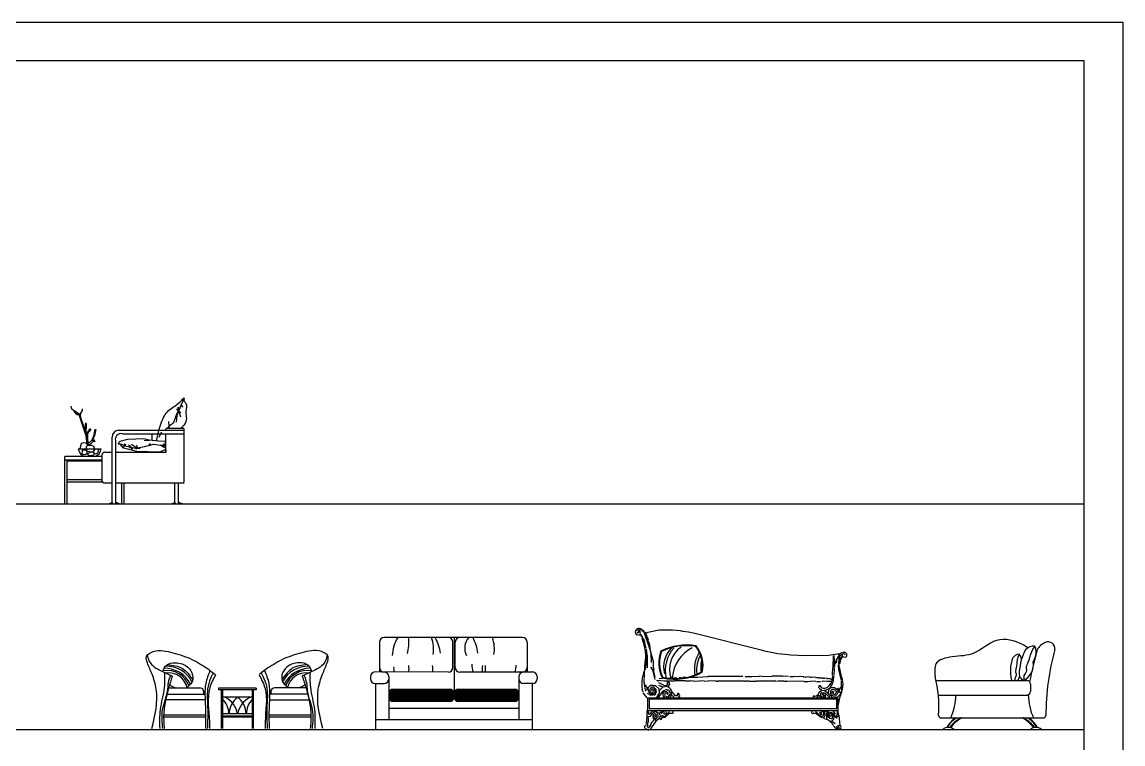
# Model space of a CAD drawing. Header units: inches. Extents: x 6 to 48.5, y 12.5 to 37.3.
# Drawn here: x 17.38 to 26.97, y 31.02 to 37.31 of the extents above; entities that cross this region are included whole.
import ezdxf

# ---------------------------------------------------------------- set-up
doc = ezdxf.new("R2010")
doc.units = ezdxf.units.IN
doc.header["$MEASUREMENT"] = 0
for name, color, linetype in [('02', 2, 'Continuous'), ('1', 1, 'Continuous'), ('4', 4, 'Continuous'), ('8', 8, 'Continuous'), ('kadrbm', 4, 'Continuous')]:
    doc.layers.add(name, color=color, linetype=linetype)

# ---------------------------------------------------------------- blocks, each defined once
blk = doc.blocks.new('kadrbm')
at = {"layer": 'kadrbm', "color": 4}
blk.add_lwpolyline([(0, 0), (0, 24.7972), (21, 24.7972), (21, 0), (0, 0)], close=True, dxfattribs=at)
blk.add_lwpolyline([(20.6631, 0.3257), (20.6631, 24.4603), (0.3369, 24.4603), (0.3369, 0.3257), (20.6631, 0.3257)], dxfattribs=at)

msp = doc.modelspace()

# ---------------------------------------------------------------- hatches: boundary and pattern name
at = {"layer": '8'}
h = msp.add_hatch(dxfattribs=at)
h.set_pattern_fill('EARTH', color=256, scale=0.1, style=0)
h.set_pattern_definition([(0, (-37.344912, 1.53802), (0.025, 0.025), [0.025, -0.025]), (0, (-37.344912, 1.547394), (0.025, 0.025), [0.025, -0.025]), (0, (-37.344912, 1.55677), (0.025, 0.025), [0.025, -0.025]), (90, (-37.341787, 1.559894), (-0.025, 0.025), [0.025, -0.025]), (90, (-37.332412, 1.559894), (-0.025, 0.025), [0.025, -0.025]), (90, (-37.323037, 1.559894), (-0.025, 0.025), [0.025, -0.025])])
h.paths.add_polyline_path([(21.1815, 31.4984, 0.414214), (21.1415, 31.4584), (21.1415, 31.4327, 0.414214), (21.1815, 31.3927), (21.6664, 31.3927, 0.414214), (21.7064, 31.4327), (21.7064, 31.4584, 0.414214), (21.6664, 31.4984)])
h.paths.add_polyline_path([(21.1015, 31.3927, 0.414214), (21.1415, 31.4327), (21.1415, 31.4584, 0.414214), (21.1015, 31.4984), (20.6118, 31.4984, 0.414214), (20.5718, 31.4584), (20.5718, 31.4327, 0.414214), (20.6118, 31.3927)])

# ---------------------------------------------------------------- linework, layer by layer
at = {"layer": '02'}
for p, q in [((17.9261, 33.7773), (17.9233, 33.7601)), ((17.9335, 33.8204), (17.9261, 33.8029)), ((17.9261, 33.8029), (17.927, 33.7919)), ((17.927, 33.7919), (17.9261, 33.7773)), ((17.9353, 33.7736), (17.9326, 33.7553)), ((17.939, 33.8121), (17.9353, 33.8048)), ((17.9353, 33.8048), (17.9353, 33.7736)), ((18.6405, 33.7744), (18.7791, 33.7744)), ((17.9326, 33.7553), (17.933, 33.7325)), ((17.9454, 33.737), (17.9384, 33.7173)), ((17.9711, 33.7709), (17.9454, 33.737)), ((17.9527, 33.7342), (17.9481, 33.7195)), ((17.9481, 33.7195), (17.9481, 33.6755)), ((17.9674, 33.747), (17.9527, 33.7342)), ((17.9757, 33.7635), (17.9674, 33.747)), ((18.1607, 33.125), (18.1607, 33.6944)), ((18.2207, 33.7544), (18.7891, 33.7544)), ((18.2507, 33.7244), (18.7891, 33.7244)), ((18.5082, 33.7244), (18.5082, 33.6696)), ((18.6305, 33.7544), (18.6305, 33.7644)), ((18.6305, 33.5641), (18.6305, 33.7244)), ((18.7891, 33.3081), (18.7891, 33.7644)), ((17.8667, 33.5923), (18.0659, 33.5923)), ((17.9481, 33.6755), (17.95, 33.6554)), ((17.9497, 33.6582), (17.9545, 33.6408)), ((18.1907, 33.6644), (18.1907, 33.1153)), ((18.2214, 33.6337), (18.2178, 33.6421)), ((18.2311, 33.6349), (18.2214, 33.6337)), ((18.2601, 33.5987), (18.2311, 33.6349)), ((18.3759, 33.5698), (18.2601, 33.5987)), ((18.4842, 33.6725), (18.5666, 33.6626)), ((18.5666, 33.6626), (18.6229, 33.6584)), ((18.6274, 33.5881), (18.5771, 33.5641)), ((18.6229, 33.6584), (18.6218, 33.6227)), ((18.6218, 33.6227), (18.6274, 33.5881)), ((18.6308, 33.5641), (18.6314, 33.5844)), ((18.0759, 33.5253), (17.7493, 33.5253)), ((17.7493, 33.1153), (17.7493, 33.5253)), ((18.0759, 33.4953), (17.7493, 33.4953)), ((17.7693, 33.1153), (17.7693, 33.4953)), ((18.0759, 33.4853), (17.7693, 33.4853)), ((18.0759, 33.3081), (18.0759, 33.5441)), ((18.0959, 33.5641), (18.1607, 33.5641)), ((18.1907, 33.5641), (18.6308, 33.5641)), ((18.5771, 33.5641), (18.3759, 33.5698)), ((17.7693, 33.3253), (18.0759, 33.3253)), ((17.7693, 33.3053), (18.0763, 33.3053)), ((18.0859, 33.2981), (18.1607, 33.2981)), ((18.1907, 33.2981), (18.7891, 33.2981)), ((18.2425, 33.2981), (18.2425, 33.1153)), ((18.2625, 33.2981), (18.2625, 33.1153)), ((18.7073, 33.125), (18.7073, 33.2981)), ((18.7373, 33.2981), (18.7373, 33.1153)), ((18.1307, 33.1153), (18.1607, 33.1263)), ((18.1607, 33.1263), (18.1678, 33.1153)), ((18.1967, 33.1263), (18.1896, 33.1153)), ((18.2267, 33.1153), (18.1967, 33.1263)), ((18.6773, 33.1153), (18.7073, 33.1263)), ((18.7073, 33.1263), (18.7143, 33.1153)), ((18.7433, 33.1263), (18.7362, 33.1153)), ((18.7733, 33.1153), (18.7433, 33.1263)), ((26.2083, 31.7876), (26.1885, 31.7376)), ((18.6552, 31.5108), (18.9266, 31.5108)), ((19.8488, 31.5108), (19.5774, 31.5108)), ((20.6118, 31.4984), (21.1015, 31.4984)), ((21.1815, 31.4984), (21.6664, 31.4984)), ((21.1015, 31.3927), (20.6118, 31.3927)), ((21.1415, 31.4584), (21.1415, 31.4327)), ((21.6664, 31.3927), (21.1815, 31.3927))]:
    msp.add_line(p, q, dxfattribs=at)
for points in [[(17.8454, 33.9192), (17.8236, 33.9264), (17.8114, 33.9398), (17.8054, 33.9653)], [(18.7618, 33.9767), (18.725, 33.8821), (18.7192, 33.8241)], [(18.7598, 33.9882), (18.7734, 33.9553)], [(17.8284, 33.9192), (17.8418, 33.9046), (17.8564, 33.8925), (17.8746, 33.8925)], [(17.8307, 33.9167), (17.8527, 33.9046), (17.8612, 33.8925), (17.8734, 33.8973)], [(17.8454, 33.9192), (17.8588, 33.907), (17.8734, 33.8973), (17.8855, 33.8985)], [(17.9423, 33.6332), (17.9347, 33.7063), (17.8794, 33.8706), (17.8746, 33.8925)], [(17.9013, 33.941), (17.8964, 33.9204), (17.8867, 33.9046), (17.8794, 33.8979)], [(17.8806, 33.8925), (17.8867, 33.8718), (17.8916, 33.85), (17.9384, 33.7173), (17.9432, 33.6918), (17.9469, 33.6481), (17.9505, 33.6263)], [(17.8989, 33.9307), (17.8932, 33.9151), (17.8855, 33.8985), (17.8837, 33.8821)], [(18.7212, 33.9381), (18.7425, 33.9188), (18.756, 33.8724)], [(18.7598, 33.907), (18.7347, 33.9321), (18.7366, 33.9553), (18.7463, 33.9341)], [(18.6534, 33.8316), (18.6554, 33.791), (18.6593, 33.7775)], [(18.01, 33.7658), (18.0051, 33.7318), (18.0015, 33.7112), (17.9954, 33.6978), (17.9918, 33.6881), (17.9869, 33.6736), (17.9772, 33.6614), (17.9675, 33.6517), (17.9602, 33.6445), (17.9487, 33.6372)], [(18.0185, 33.7609), (18.0088, 33.71), (17.9942, 33.6736), (17.9918, 33.6529), (17.9748, 33.6372), (17.9554, 33.6263)], [(18.2178, 33.6421), (18.219, 33.6494), (18.2311, 33.659), (18.2987, 33.6771), (18.4387, 33.6831), (18.4842, 33.6725)], [(18.5704, 33.6946), (18.5741, 33.7042), (18.5935, 33.7409)], [(17.8837, 33.5923), (17.8947, 33.6432), (17.9141, 33.6493), (17.9372, 33.6432), (17.9475, 33.6232), (17.9384, 33.6141)], [(17.9044, 33.5801), (17.9177, 33.585), (17.9384, 33.5789), (17.942, 33.5644), (17.9396, 33.5498), (17.9238, 33.5401), (17.8995, 33.5462), (17.9044, 33.5801)], [(17.9402, 33.5717), (17.9384, 33.6141), (17.9505, 33.6263), (17.9784, 33.6263), (18.0003, 33.6153), (18.0051, 33.5996), (18.0051, 33.5923), (17.996, 33.5629), (17.9627, 33.5656), (17.9402, 33.5717)], [(18.0112, 33.6675), (18.0064, 33.6675), (17.9931, 33.6643), (17.9918, 33.6529)], [(18.0088, 33.6566), (17.9979, 33.6578), (17.9918, 33.6529)], [(18.0185, 33.5923), (17.9991, 33.5717), (18.0009, 33.5559), (18.0185, 33.5498), (18.0355, 33.5583), (18.044, 33.5777), (18.0343, 33.5923)], [(18.0064, 33.6675), (18.0051, 33.6614), (18.0149, 33.6566)], [(18.2196, 33.6379), (18.2432, 33.6351), (18.2747, 33.6186), (18.3644, 33.5978), (18.4432, 33.612), (18.5224, 33.6348), (18.6003, 33.6227), (18.6305, 33.6215)], [(18.2776, 33.6329), (18.2726, 33.6186), (18.2618, 33.6078)], [(18.2668, 33.6394), (18.2719, 33.62), (18.2683, 33.6129)], [(18.3027, 33.6308), (18.3149, 33.6078), (18.3171, 33.5992)], [(18.3113, 33.6215), (18.3307, 33.5992), (18.3407, 33.5906)], [(18.3303, 33.6348), (18.3787, 33.5986), (18.4042, 33.5946)], [(18.3637, 33.6028), (18.3737, 33.5914)], [(18.3706, 33.6281), (18.384, 33.5999)], [(18.4418, 33.6684), (18.4834, 33.667)], [(18.4905, 33.6217), (18.4819, 33.6303)], [(18.4927, 33.6181), (18.4905, 33.6296), (18.4963, 33.6382)], [(18.5839, 33.6286), (18.6161, 33.6078), (18.6226, 33.6107)], [(18.603, 33.6375), (18.6218, 33.6227), (18.6305, 33.6201)], [(18.6169, 33.6193), (18.6283, 33.6129)], [(17.9444, 33.5498), (17.9796, 33.568), (17.9991, 33.5619), (18.0027, 33.5498), (17.9979, 33.5389), (17.9602, 33.5328), (17.9517, 33.5413), (17.9444, 33.5498)], [(24.4771, 31.3307), (24.4771, 31.4125), (22.842, 31.4125), (22.842, 31.3307), (24.4771, 31.3307)]]:
    msp.add_lwpolyline(points, dxfattribs=at)
for centre, radius, start, end in [((18.6405, 33.7644), 0.01, 90, 180), ((18.7791, 33.7644), 0.01, 0, 90), ((18.2207, 33.6944), 0.06, 90, 180), ((18.2385, 33.6766), 0.0493, 75.60122, 194.39878), ((17.9462, 33.6026), 0.0802, 187.40888, 254.65946), ((17.9864, 33.6026), 0.0802, 285.34054, 352.59112), ((18.0959, 33.5441), 0.02, 90, 180), ((18.0859, 33.3081), 0.01, 180, 270), ((18.7791, 33.3081), 0.01, 270, 0), ((20.9198, 31.7811), 0.317, 148.14207, 177.9136), ((20.3937, 31.9038), 0.3541, 344.40682, 7.23601), ((20.6776, 31.8488), 0.2848, 350.25515, 20.45833), ((20.6727, 31.7703), 0.352, 6.89016, 30.38576), ((21.3729, 31.8562), 0.1387, 138.36907, 207.28772), ((21, 31.7703), 0.352, 6.89016, 30.38576), ((21.2084, 31.8488), 0.2848, 350.25515, 20.45833), ((23.1679, 31.3816), 0.5021, 80.60682, 116.47903), ((23.1679, 31.3816), 0.4966, 80.78379, 116.29431), ((23.2038, 31.6921), 0.2368, 134.88474, 194.15741), ((23.284, 31.6592), 0.302, 139.24515, 191.19558), ((23.2507, 31.6717), 0.2334, 124.03014, 199.37572), ((23.363, 31.5724), 0.3219, 117.03437, 174.37448), ((23.0316, 31.7038), 0.2735, 348.95693, 37.88243), ((23.0353, 31.7045), 0.2753, 348.07204, 38.78611), ((26.1897, 31.7828), 0.0907, 82.47389, 138.71508), ((26.1234, 31.8236), 0.0922, 336.97691, 32.1169), ((23.2022, 31.7282), 0.2779, 158.28878, 208.24907), ((23.2061, 31.7285), 0.2762, 159.15652, 207.32684), ((23.5086, 31.674), 0.2733, 148.0264, 191.16112), ((23.4901, 31.6731), 0.2361, 147.28038, 189.49415), ((23.6665, 31.6884), 0.3759, 167.67216, 187.00727), ((26.07, 31.731), 0.0725, 93.13483, 149.37602), ((26.0119, 31.7533), 0.0738, 4.34422, 42.77784), ((18.6404, 31.4609), 0.2015, 19.28213, 99.4438), ((18.6191, 31.4286), 0.2523, 26.81433, 90.25457), ((18.6355, 31.4503), 0.2493, 27.17437, 91.58804), ((19.8685, 31.4503), 0.2493, 88.41196, 152.82563), ((19.8849, 31.4286), 0.2523, 89.74543, 153.18567), ((19.8636, 31.4609), 0.2015, 80.5562, 160.71787), ((20.7837, 31.6807), 0.1691, 175.86313, 191.02908), ((20.5688, 31.677), 0.1801, 350.87, 8.91636), ((20.7763, 31.677), 0.1801, 350.87, 8.91636), ((21.4425, 31.7058), 0.1456, 175.64101, 203.2093), ((21.567, 31.677), 0.1801, 171.08364, 189.13), ((21.591, 31.677), 0.1801, 171.08364, 189.13), ((21.5361, 31.6978), 0.1456, 340.16446, 4.35899), ((26.039, 31.7124), 0.1516, 293.80353, 9.56088), ((18.6545, 31.4771), 0.1638, 11.85398, 98.88111), ((19.8494, 31.4771), 0.1638, 81.11889, 168.14602), ((23.0627, 32.0879), 0.5024, 257.90116, 298.78304), ((23.0627, 32.0879), 0.4968, 258.14992, 298.52792), ((26.0458, 31.6065), 0.0528, 176.46488, 218.37121), ((25.9951, 31.618), 0.0738, 323.0654, 356.57354), ((26.1311, 31.6355), 0.066, 165.80394, 249.31701), ((18.9211, 31.4714), 0.0397, 335.40457, 82.05803), ((19.5829, 31.4714), 0.0397, 97.94197, 204.59543), ((20.6118, 31.4584), 0.04, 90, 180), ((21.1015, 31.4584), 0.04, 0, 90), ((21.1815, 31.4584), 0.04, 90, 180), ((21.6664, 31.4584), 0.04, 0, 90), ((18.9845, 31.2775), 0.1955, 1.56145, 44.7858), ((19.0565, 31.2497), 0.2007, 10.03495, 62.43977), ((19.3757, 31.2732), 0.1961, 127.7001, 176.63205), ((19.1342, 31.2732), 0.1961, 3.36795, 52.2999), ((19.4533, 31.2497), 0.2007, 117.56023, 169.96505), ((19.5253, 31.2775), 0.1955, 137.73231, 178.43855), ((20.6118, 31.4327), 0.04, 180, 270), ((21.1015, 31.4327), 0.04, 270, 0), ((21.1815, 31.4327), 0.04, 180, 270), ((21.6664, 31.4327), 0.04, 270, 0), ((25.6522, 31.0414), 0.249, 124.37278, 150.15041), ((25.6468, 31.0397), 0.2442, 122.22297, 148.78378), ((25.6747, 31.003), 0.2699, 118.42, 142.11016), ((25.6972, 30.9921), 0.2902, 117.9833, 143.52792), ((25.9631, 30.9921), 0.2902, 36.47208, 62.0167), ((25.9857, 31.003), 0.2699, 37.88984, 61.58), ((26.0135, 31.0397), 0.2442, 31.21622, 57.77703), ((26.0081, 31.0414), 0.249, 29.84959, 55.62722)]:
    msp.add_arc(centre, radius, start, end, dxfattribs=at)
for points, knots in [([(18.5497, 33.6647), (18.5632, 33.7375), (18.5848, 33.8195), (18.6414, 33.9334), (18.7292, 33.9729), (18.7672, 34.0174), (18.7823, 34.0316), (18.7915, 34.0426), (18.7813, 34.006), (18.8238, 33.986), (18.7854, 33.8922), (18.8326, 33.8356), (18.7506, 33.7665), (18.7655, 33.7751), (18.7683, 33.7767)], [51.736123, 51.736123, 51.736123, 51.736123, 187.962509, 306.369801, 414.33234, 467.661999, 474.326626, 480.993419, 499.840527, 532.288857, 608.412159, 725.382967, 760.417902, 768.482217, 768.482217, 768.482217, 768.482217]), ([(18.785, 34.0347), (18.7737, 33.9881), (18.7391, 33.9362), (18.7106, 33.8633), (18.6941, 33.8106), (18.6482, 33.7849), (18.6455, 33.7744)], [0, 0, 0, 0, 99.816432, 186.452024, 233.395491, 265.913488, 265.913488, 265.913488, 265.913488])]:
    msp.add_open_spline(points, degree=3, knots=knots, dxfattribs=at)
for points in [[(26.0076, 31.7679), (25.9912, 31.6924), (25.9931, 31.6097)], [(26.1215, 31.8426), (26.0839, 31.7536), (26.0671, 31.6517)], [(18.602, 31.6517), (18.6339, 31.7075), (18.7137, 31.7288), (18.8201, 31.6915), (18.8627, 31.6198), (18.8547, 31.5586), (18.8122, 31.5108)], [(18.6445, 31.7128), (18.7723, 31.6809), (18.8627, 31.5825)], [(19.902, 31.6517), (19.8701, 31.7075), (19.7902, 31.7288), (19.6838, 31.6915), (19.6412, 31.6198), (19.6492, 31.5586), (19.6918, 31.5108)], [(19.8594, 31.7128), (19.7317, 31.6809), (19.6412, 31.5825)], [(18.6605, 31.5427), (18.6818, 31.524), (18.735, 31.5108)], [(19.8434, 31.5427), (19.8222, 31.524), (19.7689, 31.5108)]]:
    msp.add_spline(points, degree=3, dxfattribs=at)
at = {"layer": '1'}
for p, q in [((6.3075, 33.1153), (26.6337, 33.1153)), ((6.3075, 31.1484), (26.6337, 31.1484))]:
    msp.add_line(p, q, dxfattribs=at)
at = {"layer": '4'}
for p, q in [((22.7325, 32.0106), (22.7404, 32.0187)), ((22.7469, 31.9889), (22.7349, 31.9906)), ((22.7552, 31.971), (22.7352, 31.9727)), ((22.7404, 32.0187), (22.7704, 32.0172)), ((22.7485, 32.0089), (22.7446, 32.0028)), ((22.7446, 32.0028), (22.7507, 31.9969)), ((22.7507, 31.9969), (22.7469, 31.9889)), ((22.7565, 32.009), (22.7485, 32.0089)), ((22.7651, 31.9752), (22.7552, 31.971)), ((22.7627, 32.0011), (22.7565, 32.009)), ((22.7764, 32.0153), (22.7603, 32.0211)), ((22.7672, 31.9672), (22.7627, 32.0011)), ((22.7711, 31.9733), (22.7651, 31.9752)), ((22.7835, 31.9515), (22.7693, 31.9633)), ((22.7704, 32.0172), (22.7844, 32.0135)), ((22.7875, 31.9496), (22.7711, 31.9733)), ((22.7805, 32.0114), (22.7926, 32.0016)), ((22.7946, 32.0037), (22.7844, 32.0135)), ((22.7926, 32.0016), (22.7946, 32.0037)), ((22.7927, 31.9976), (22.8027, 31.9958)), ((22.8514, 31.8408), (22.7946, 32.0037)), ((22.7987, 31.9977), (22.7968, 31.9937)), ((22.7968, 31.9937), (22.8027, 31.9958)), ((22.8027, 31.9958), (22.815, 31.9781)), ((22.8287, 31.9943), (22.8149, 31.986)), ((22.8233, 31.9602), (22.815, 31.9781)), ((22.8532, 31.8508), (22.8191, 31.9701)), ((22.8359, 31.9265), (22.8274, 31.9523)), ((22.9283, 32.014), (22.8287, 31.9943)), ((23.0462, 32.0141), (22.9283, 32.014)), ((23.1142, 32.0073), (23.0462, 32.0141)), ((23.1343, 32.0016), (23.1142, 32.0073)), ((23.1843, 31.9965), (23.1343, 32.0016)), ((23.2405, 31.9855), (23.1843, 31.9965)), ((23.8163, 31.8395), (23.2405, 31.9855)), ((20.4906, 31.9084), (20.4906, 31.6489)), ((21.7389, 31.9484), (20.5306, 31.9484)), ((21.1318, 31.6884), (21.1318, 31.9084)), ((21.1419, 31.9484), (21.1419, 31.4659)), ((21.1518, 31.6884), (21.1518, 31.9084)), ((21.7789, 31.9084), (21.7789, 31.6489)), ((22.7816, 31.9435), (22.7875, 31.9496)), ((22.7938, 31.9317), (22.7876, 31.9436)), ((22.8064, 31.898), (22.7938, 31.9357)), ((22.8108, 31.8741), (22.7959, 31.9258)), ((22.8129, 31.8681), (22.8108, 31.8741)), ((22.8151, 31.8562), (22.8129, 31.8681)), ((22.8301, 31.9144), (22.8176, 31.9441)), ((22.8508, 31.8728), (22.8382, 31.9105)), ((22.8093, 31.7568), (22.8131, 31.7728)), ((22.8094, 31.7508), (22.8112, 31.7628)), ((22.8131, 31.7728), (22.8148, 31.7888)), ((22.8147, 31.7908), (22.8241, 31.6845)), ((22.8242, 31.7964), (22.8173, 31.8482)), ((22.8263, 31.7864), (22.8242, 31.7964)), ((22.8268, 31.7605), (22.8263, 31.7864)), ((22.8269, 31.7545), (22.8268, 31.7605)), ((22.8754, 31.7499), (22.8513, 31.8448)), ((22.8598, 31.813), (22.8535, 31.8309)), ((22.8603, 31.789), (22.8542, 31.7949)), ((22.8632, 31.7351), (22.8598, 31.813)), ((24.0769, 31.7941), (24.0528, 31.7997)), ((24.2048, 31.7904), (24.0769, 31.7941)), ((24.4085, 31.7939), (24.2048, 31.7904)), ((24.4962, 31.8074), (24.4085, 31.7939)), ((24.4474, 31.7692), (24.4492, 31.7772)), ((24.4478, 31.7433), (24.4474, 31.7692)), ((24.4491, 31.7852), (24.451, 31.7913)), ((24.4492, 31.7772), (24.4491, 31.7852)), ((24.451, 31.7913), (24.4562, 31.6968)), ((24.4563, 31.7174), (24.4868, 31.7753)), ((24.4828, 31.7752), (24.4618, 31.7189)), ((24.4712, 31.751), (24.477, 31.7631)), ((24.4868, 31.7753), (24.4828, 31.7752)), ((24.4888, 31.7773), (24.5022, 31.8055)), ((24.4893, 31.7739), (24.4952, 31.78)), ((24.4908, 31.798), (24.4967, 31.8041)), ((24.4952, 31.78), (24.4911, 31.786)), ((24.4967, 31.808), (24.4921, 31.7015)), ((24.4946, 31.7874), (24.5006, 31.7855)), ((24.5003, 31.8055), (24.4962, 31.8074)), ((24.4967, 31.8041), (24.4974, 31.7395)), ((24.5006, 31.7855), (24.5203, 31.8039)), ((24.505, 31.7616), (24.5148, 31.7738)), ((24.5112, 31.7517), (24.505, 31.7616)), ((24.5111, 31.7557), (24.5189, 31.7659)), ((24.5148, 31.7738), (24.5228, 31.7739)), ((24.5186, 31.7818), (24.5245, 31.7879)), ((24.5189, 31.7659), (24.5186, 31.7818)), ((24.5203, 31.8039), (24.5381, 31.8102)), ((24.5228, 31.7739), (24.5306, 31.7841)), ((24.5265, 31.788), (24.5243, 31.7999)), ((24.5306, 31.7841), (24.5265, 31.788)), ((24.5467, 31.7763), (24.5326, 31.7821)), ((24.5381, 31.8102), (24.5483, 31.8023)), ((24.5547, 31.7785), (24.5467, 31.7763)), ((22.8011, 31.6587), (22.8029, 31.6668)), ((22.8026, 31.6867), (22.8044, 31.6947)), ((22.8029, 31.6668), (22.8026, 31.6867)), ((22.8042, 31.7067), (22.8059, 31.7227)), ((22.8044, 31.6947), (22.8042, 31.7067)), ((22.8058, 31.7307), (22.8094, 31.7508)), ((22.8059, 31.7227), (22.8058, 31.7307)), ((22.8081, 31.6862), (22.815, 31.7503)), ((22.824, 31.6925), (22.8259, 31.6985)), ((22.8241, 31.6845), (22.824, 31.6925)), ((22.8256, 31.7125), (22.8275, 31.7225)), ((22.8259, 31.6985), (22.8256, 31.7125)), ((22.8275, 31.7225), (22.8269, 31.7545)), ((22.8581, 31.6851), (22.8619, 31.6931)), ((22.8708, 31.6719), (22.8581, 31.6851)), ((22.8593, 31.7311), (22.8632, 31.7351)), ((22.8729, 31.666), (22.8708, 31.6719)), ((22.8764, 31.692), (22.8725, 31.6879)), ((22.8725, 31.6879), (22.8786, 31.6821)), ((22.8923, 31.5824), (22.8729, 31.666)), ((22.8754, 31.7499), (22.8756, 31.738)), ((22.8756, 31.738), (22.8764, 31.692)), ((22.8786, 31.6821), (22.8808, 31.6681)), ((22.883, 31.6562), (22.8807, 31.6741)), ((24.4398, 31.6292), (24.4429, 31.6812)), ((24.4429, 31.6812), (24.4447, 31.6952)), ((24.4444, 31.7112), (24.4463, 31.7193)), ((24.4447, 31.6952), (24.4444, 31.7112)), ((24.446, 31.7352), (24.4478, 31.7433)), ((24.4463, 31.7193), (24.446, 31.7352)), ((24.4539, 31.6275), (24.4552, 31.6655)), ((24.4544, 31.7114), (24.4563, 31.7174)), ((24.4545, 31.7054), (24.4544, 31.7114)), ((24.4552, 31.6655), (24.4545, 31.7054)), ((24.4562, 31.6968), (24.4694, 31.743)), ((24.4581, 31.7029), (24.4599, 31.7129)), ((24.4736, 31.7291), (24.4774, 31.7432)), ((24.4884, 31.708), (24.4906, 31.6715)), ((24.4925, 31.7041), (24.4884, 31.708)), ((24.494, 31.7321), (24.4899, 31.738)), ((24.4921, 31.7015), (24.494, 31.7055)), ((24.493, 31.6741), (24.494, 31.7321)), ((24.5037, 31.7216), (24.4939, 31.7135)), ((24.494, 31.7055), (24.496, 31.7035)), ((24.5167, 31.5746), (24.4951, 31.6702)), ((24.5029, 31.6783), (24.4966, 31.6982)), ((24.4974, 31.7395), (24.5032, 31.7516)), ((24.5181, 31.6086), (24.5029, 31.6783)), ((24.5053, 31.7476), (24.5037, 31.7216)), ((20.4118, 31.6089), (20.4118, 31.5889)), ((21.0918, 31.6484), (20.4518, 31.6489)), ((20.5718, 31.6089), (20.5718, 31.2345)), ((21.7389, 31.6484), (21.1918, 31.6484)), ((21.7064, 31.6089), (21.7064, 31.2345)), ((21.7464, 31.6489), (21.8264, 31.6489)), ((21.8664, 31.6089), (21.8664, 31.5889)), ((22.7984, 31.5828), (22.7983, 31.5887)), ((22.7985, 31.5768), (22.7984, 31.5828)), ((22.7988, 31.5608), (22.7985, 31.5768)), ((22.7996, 31.6287), (22.8013, 31.6467)), ((22.7998, 31.6167), (22.7996, 31.6287)), ((22.8002, 31.5948), (22.7998, 31.6167)), ((22.8013, 31.6467), (22.8011, 31.6587)), ((22.8854, 31.6362), (22.883, 31.6562)), ((22.8875, 31.6303), (22.8854, 31.6362)), ((22.894, 31.6024), (22.8875, 31.6303)), ((22.9064, 31.5786), (22.9744, 31.5718)), ((22.9166, 31.5648), (22.9185, 31.5709)), ((22.9281, 31.593), (22.96, 31.5956)), ((22.96, 31.5956), (23.0818, 31.5997)), ((22.9744, 31.5718), (23.0004, 31.5723)), ((23.0084, 31.5704), (23.0004, 31.5723)), ((23.0084, 31.5704), (23.0164, 31.5706)), ((23.0164, 31.5706), (23.0304, 31.5708)), ((23.0304, 31.5708), (23.0663, 31.5714)), ((23.1543, 31.571), (23.0663, 31.5714)), ((23.1038, 31.6001), (23.1238, 31.6004)), ((23.1317, 31.6026), (23.1597, 31.603)), ((23.1543, 31.571), (23.1662, 31.5712)), ((23.1662, 31.5712), (23.1722, 31.5713)), ((23.1697, 31.6012), (23.1757, 31.6013)), ((23.1722, 31.5713), (23.1982, 31.5717)), ((23.1916, 31.6036), (23.2656, 31.6049)), ((23.2242, 31.5702), (23.1982, 31.5717)), ((23.2242, 31.5702), (23.2801, 31.5712)), ((23.2715, 31.605), (23.3474, 31.6083)), ((23.3201, 31.5699), (23.2801, 31.5712)), ((23.3201, 31.5699), (23.3561, 31.5705)), ((23.3474, 31.6083), (23.3554, 31.6085)), ((23.6569, 31.6096), (23.3554, 31.6085)), ((23.422, 31.5697), (23.3561, 31.5705)), ((23.422, 31.5697), (23.44, 31.57)), ((23.6736, 31.5699), (23.434, 31.5699)), ((23.6736, 31.5699), (23.6816, 31.57)), ((23.6769, 31.6099), (23.7069, 31.6104)), ((23.7096, 31.5685), (23.6816, 31.57)), ((23.7069, 31.6104), (23.7209, 31.6107)), ((23.7096, 31.5685), (23.7775, 31.5697)), ((23.7209, 31.6107), (23.7368, 31.611)), ((23.7368, 31.611), (23.8028, 31.6121)), ((23.9454, 31.5686), (23.7775, 31.5697)), ((23.8248, 31.6105), (23.8028, 31.6121)), ((23.8248, 31.6105), (23.9067, 31.6119)), ((23.9067, 31.6119), (23.9146, 31.6121)), ((23.9966, 31.6115), (23.9146, 31.6121)), ((23.9454, 31.5686), (23.9514, 31.5687)), ((24.0153, 31.5679), (23.9594, 31.5689)), ((23.9966, 31.6115), (24.0026, 31.6116)), ((24.0565, 31.6105), (24.0026, 31.6116)), ((24.0153, 31.5679), (24.0413, 31.5683)), ((24.1932, 31.567), (24.0413, 31.5683)), ((24.0666, 31.6087), (24.0865, 31.6091)), ((24.0865, 31.6091), (24.1005, 31.6093)), ((24.1825, 31.6067), (24.1005, 31.6093)), ((24.1825, 31.6067), (24.1905, 31.6069)), ((24.2005, 31.6051), (24.1905, 31.6069)), ((24.1932, 31.567), (24.2032, 31.5671)), ((24.2005, 31.6051), (24.2145, 31.6053)), ((24.2032, 31.5671), (24.2091, 31.5673)), ((24.2091, 31.5673), (24.2191, 31.5674)), ((24.2385, 31.6037), (24.2145, 31.6053)), ((24.2191, 31.5674), (24.2251, 31.5675)), ((24.2251, 31.5675), (24.2471, 31.5679)), ((24.2385, 31.6037), (24.2545, 31.604)), ((24.2931, 31.5667), (24.2471, 31.5679)), ((24.2945, 31.6007), (24.2545, 31.604)), ((24.2945, 31.6007), (24.3005, 31.6008)), ((24.2991, 31.5668), (24.335, 31.5675)), ((24.3125, 31.599), (24.3005, 31.6008)), ((24.3125, 31.599), (24.3205, 31.5992)), ((24.3285, 31.5973), (24.3205, 31.5992)), ((24.3285, 31.5973), (24.3525, 31.5977)), ((24.345, 31.5676), (24.353, 31.5678)), ((24.3585, 31.5958), (24.3525, 31.5977)), ((24.395, 31.5665), (24.353, 31.5678)), ((24.3585, 31.5958), (24.3705, 31.596)), ((24.3885, 31.5924), (24.3705, 31.596)), ((24.3885, 31.5924), (24.4005, 31.5926)), ((24.425, 31.565), (24.395, 31.5665)), ((24.4266, 31.585), (24.4005, 31.5926)), ((24.4327, 31.5811), (24.4146, 31.5888)), ((24.4179, 31.511), (24.4449, 31.5674)), ((24.4329, 31.5712), (24.427, 31.5651)), ((24.4381, 31.6152), (24.4329, 31.5712)), ((24.4335, 31.5352), (24.4468, 31.5714)), ((24.438, 31.6212), (24.4398, 31.6292)), ((24.4468, 31.5714), (24.4521, 31.6155)), ((24.452, 31.6214), (24.4539, 31.6275)), ((24.5243, 31.5967), (24.5181, 31.6086)), ((24.5205, 31.4728), (24.5188, 31.5687)), ((24.5312, 31.5449), (24.5243, 31.5967)), ((25.3422, 31.5737), (26.1338, 31.5737)), ((19.4151, 31.5068), (19.0888, 31.5068)), ((19.0888, 31.5068), (19.0888, 31.4928)), ((19.4151, 31.4928), (19.0888, 31.4928)), ((19.1128, 31.4928), (19.1128, 31.1568)), ((19.1233, 31.4928), (19.1233, 31.1568)), ((19.3806, 31.4928), (19.3806, 31.1568)), ((19.3911, 31.4928), (19.3911, 31.1568)), ((19.4151, 31.5068), (19.4151, 31.4928)), ((20.4518, 31.5489), (20.5318, 31.5489)), ((20.4554, 31.5466), (20.4554, 31.1484)), ((21.8264, 31.5489), (21.7464, 31.5489)), ((21.8227, 31.5466), (21.8227, 31.1484)), ((22.7883, 31.4727), (22.7799, 31.4965)), ((22.8009, 31.5528), (22.7988, 31.5608)), ((22.8036, 31.5129), (22.8009, 31.5528)), ((22.8256, 31.5093), (22.8052, 31.5369)), ((22.8121, 31.4811), (22.8057, 31.5089)), ((22.8195, 31.5152), (22.8112, 31.533)), ((22.824, 31.4893), (22.8237, 31.5073)), ((22.8512, 31.5317), (22.8256, 31.5093)), ((22.8356, 31.5115), (22.8315, 31.5174)), ((22.8337, 31.5054), (22.8356, 31.5115)), ((22.836, 31.4895), (22.8337, 31.5054)), ((22.8485, 31.4617), (22.836, 31.4895)), ((22.8423, 31.4696), (22.8381, 31.4815)), ((22.8563, 31.4719), (22.85, 31.4857)), ((22.8552, 31.5318), (22.8512, 31.5317)), ((22.8521, 31.4798), (22.8542, 31.4738)), ((22.8542, 31.4738), (22.8623, 31.468)), ((22.8552, 31.5318), (22.8632, 31.5339)), ((22.8632, 31.5339), (22.8712, 31.5341)), ((22.8638, 31.496), (22.8717, 31.5041)), ((22.8639, 31.492), (22.8638, 31.496)), ((22.878, 31.4842), (22.8639, 31.492)), ((22.8683, 31.4681), (22.8762, 31.4722)), ((22.8772, 31.5322), (22.8712, 31.5341)), ((22.8717, 31.5041), (22.8797, 31.5022)), ((22.9018, 31.4966), (22.8754, 31.5182)), ((22.8762, 31.4722), (22.878, 31.4842)), ((22.8952, 31.5285), (22.8772, 31.5322)), ((22.8855, 31.5163), (22.8774, 31.5182)), ((22.8797, 31.5022), (22.8899, 31.4884)), ((22.8852, 31.5323), (22.9033, 31.5246)), ((22.8899, 31.4884), (22.8903, 31.4685)), ((22.8985, 31.4586), (22.9041, 31.4807)), ((22.9022, 31.4747), (22.9018, 31.4966)), ((22.9033, 31.5246), (22.9277, 31.5011)), ((22.9171, 31.421), (22.962, 31.4817)), ((22.9227, 31.5569), (22.9751, 31.5319)), ((22.9594, 31.5176), (22.9252, 31.531)), ((22.9302, 31.4692), (22.9277, 31.5011)), ((22.9614, 31.5157), (22.9339, 31.4892)), ((22.9493, 31.5214), (22.9373, 31.5252)), ((22.9406, 31.4494), (22.9542, 31.4716)), ((22.9631, 31.5357), (22.945, 31.5414)), ((23.0032, 31.5224), (22.9614, 31.5157)), ((22.962, 31.4817), (22.9679, 31.4878)), ((22.9643, 31.4658), (22.974, 31.4779)), ((22.9679, 31.4878), (22.9937, 31.4962)), ((22.974, 31.4779), (22.998, 31.4783)), ((22.9751, 31.5319), (22.993, 31.5342)), ((22.993, 31.5342), (23.0029, 31.5424)), ((22.9997, 31.4944), (22.9937, 31.4962)), ((22.9997, 31.4944), (23.0057, 31.4945)), ((23.0064, 31.4585), (23.0041, 31.4725)), ((23.0189, 31.5386), (23.0052, 31.5224)), ((23.0052, 31.5224), (23.0154, 31.5146)), ((23.0276, 31.5008), (23.0093, 31.5185)), ((23.0199, 31.4827), (23.0098, 31.4925)), ((23.0106, 31.5605), (23.0167, 31.5526)), ((23.0167, 31.5526), (23.0189, 31.5386)), ((23.0263, 31.4628), (23.0199, 31.4827)), ((23.0317, 31.4949), (23.0276, 31.5008)), ((23.0338, 31.489), (23.0317, 31.4949)), ((23.038, 31.479), (23.0338, 31.489)), ((23.0364, 31.453), (23.038, 31.475)), ((23.0706, 31.4416), (23.038, 31.479)), ((24.317, 31.4552), (24.3227, 31.4733)), ((24.3198, 31.5252), (24.318, 31.5112)), ((24.3237, 31.5293), (24.3198, 31.5252)), ((24.3444, 31.4897), (24.3221, 31.5053)), ((24.3227, 31.4733), (24.3444, 31.4877)), ((24.3357, 31.5275), (24.3237, 31.5293)), ((24.346, 31.5097), (24.3357, 31.5275)), ((24.3444, 31.4877), (24.3863, 31.4924)), ((24.4049, 31.4588), (24.3684, 31.4861)), ((24.3863, 31.4924), (24.4358, 31.5153)), ((24.4028, 31.4647), (24.414, 31.5069)), ((24.4136, 31.5329), (24.4233, 31.547)), ((24.4204, 31.483), (24.4188, 31.459)), ((24.427, 31.5651), (24.4272, 31.5551)), ((24.4358, 31.5153), (24.4578, 31.5136)), ((24.4484, 31.4795), (24.4446, 31.4715)), ((24.4578, 31.5136), (24.4842, 31.4941)), ((24.4745, 31.476), (24.4703, 31.4859)), ((24.4727, 31.466), (24.4745, 31.476)), ((24.5002, 31.4904), (24.4859, 31.5101)), ((24.488, 31.5042), (24.4862, 31.4942)), ((24.4862, 31.4942), (24.4866, 31.4662)), ((24.4986, 31.4664), (24.5002, 31.4904)), ((24.504, 31.5045), (24.5021, 31.4964)), ((24.5137, 31.5186), (24.504, 31.5045)), ((24.5072, 31.4346), (24.5205, 31.4728)), ((24.5086, 31.4666), (24.5164, 31.4787)), ((24.5127, 31.4627), (24.5105, 31.4706)), ((24.5178, 31.5147), (24.5137, 31.5186)), ((24.5202, 31.4908), (24.5261, 31.4969)), ((24.5261, 31.4969), (24.5312, 31.5449)), ((26.1638, 31.5437), (26.1638, 31.4784)), ((18.9714, 31.4074), (18.628, 31.4072)), ((18.6389, 31.4549), (18.9699, 31.4549)), ((19.3806, 31.4289), (19.1231, 31.4289)), ((19.5325, 31.4074), (19.876, 31.4072)), ((19.865, 31.4549), (19.5341, 31.4549)), ((22.8251, 31.4234), (22.7904, 31.4687)), ((22.8244, 31.4653), (22.8547, 31.4459)), ((22.8545, 31.4559), (22.8485, 31.4617)), ((22.8765, 31.4562), (22.8545, 31.4559)), ((22.8547, 31.4459), (22.8926, 31.4525)), ((22.8623, 31.468), (22.8683, 31.4681)), ((22.8903, 31.4685), (22.8765, 31.4562)), ((22.8847, 31.4464), (22.8985, 31.4586)), ((22.907, 31.4268), (22.9265, 31.4551)), ((22.9207, 31.441), (22.9302, 31.4692)), ((22.9626, 31.4477), (22.9643, 31.4658)), ((22.9668, 31.4358), (22.9626, 31.4477)), ((22.977, 31.426), (22.9668, 31.4358)), ((22.9786, 31.444), (22.9803, 31.462)), ((22.9803, 31.462), (22.9862, 31.4681)), ((22.9827, 31.4401), (22.9928, 31.4323)), ((22.9862, 31.4681), (22.9943, 31.4643)), ((22.9928, 31.4323), (23.0107, 31.4366)), ((22.9943, 31.4643), (22.9985, 31.4524)), ((22.9985, 31.4524), (23.0024, 31.4544)), ((23.0024, 31.4544), (23.0064, 31.4585)), ((23.0107, 31.4366), (23.0244, 31.4568)), ((23.0186, 31.4447), (23.0263, 31.4628)), ((23.0365, 31.451), (23.0189, 31.4248)), ((23.0629, 31.4235), (23.0365, 31.451)), ((23.0886, 31.442), (23.0706, 31.4416)), ((23.0866, 31.4419), (23.0883, 31.4559)), ((23.0982, 31.4621), (23.0882, 31.4619)), ((23.0882, 31.4619), (23.0886, 31.442)), ((23.1085, 31.4443), (23.0949, 31.4241)), ((23.1023, 31.4562), (23.0982, 31.4621)), ((23.1064, 31.4483), (23.1023, 31.4562)), ((24.2733, 31.4405), (24.2694, 31.4364)), ((24.2694, 31.4364), (24.2695, 31.4284)), ((24.2814, 31.4346), (24.2733, 31.4405)), ((24.2973, 31.4369), (24.2814, 31.4346)), ((24.3131, 31.4492), (24.2973, 31.4369)), ((24.2996, 31.423), (24.3172, 31.4413)), ((24.3395, 31.4237), (24.3131, 31.4492)), ((24.3352, 31.4416), (24.3369, 31.4596)), ((24.3369, 31.4596), (24.3467, 31.4698)), ((24.3534, 31.4279), (24.3373, 31.4376)), ((24.3467, 31.4698), (24.3627, 31.468)), ((24.351, 31.4558), (24.3668, 31.4661)), ((24.3511, 31.4478), (24.351, 31.4558)), ((24.3651, 31.4481), (24.3511, 31.4478)), ((24.3574, 31.43), (24.3672, 31.4401)), ((24.3672, 31.4401), (24.3651, 31.4481)), ((24.3668, 31.4661), (24.391, 31.4525)), ((24.3753, 31.4343), (24.3675, 31.4242)), ((24.3788, 31.4623), (24.3753, 31.4343)), ((24.393, 31.4486), (24.4154, 31.429)), ((24.4394, 31.4274), (24.4049, 31.4588)), ((24.4209, 31.4551), (24.4311, 31.4452)), ((24.4311, 31.4452), (24.437, 31.4473)), ((24.4451, 31.4415), (24.435, 31.4513)), ((24.4414, 31.4234), (24.4852, 31.4322)), ((24.4852, 31.4322), (24.5166, 31.4687)), ((24.4868, 31.3403), (24.5072, 31.4346)), ((25.3614, 31.4484), (26.1452, 31.4484)), ((19.3806, 31.2831), (19.1233, 31.2831)), ((21.7064, 31.3318), (20.5718, 31.3318)), ((22.824, 31.2615), (22.8251, 31.3135)), ((22.8353, 31.2977), (22.8312, 31.3056)), ((22.8417, 31.2778), (22.8353, 31.2977)), ((22.8396, 31.2798), (22.8355, 31.2897)), ((22.875, 31.3143), (22.8417, 31.2778)), ((22.8539, 31.264), (22.8734, 31.2923)), ((22.8816, 31.2825), (22.8737, 31.2724)), ((22.8773, 31.2964), (22.8872, 31.3046)), ((22.8777, 31.2764), (22.8875, 31.2866)), ((22.8872, 31.3046), (22.9052, 31.3029)), ((22.8915, 31.2867), (22.8875, 31.2866)), ((22.9057, 31.2729), (22.8915, 31.2867)), ((22.9195, 31.2852), (22.9011, 31.3048)), ((22.9153, 31.2951), (22.918, 31.2552)), ((22.9377, 31.2735), (22.9293, 31.2953)), ((22.9432, 31.2996), (22.9373, 31.2915)), ((22.9431, 31.3055), (22.9432, 31.2996)), ((22.9515, 31.2837), (22.9533, 31.2957)), ((22.9735, 31.2821), (22.9732, 31.2981)), ((22.9815, 31.2822), (22.9735, 31.2821)), ((22.9798, 31.2642), (23.0268, 31.315)), ((22.98, 31.2542), (23.0193, 31.2909)), ((22.9893, 31.2884), (22.9815, 31.2822)), ((22.987, 31.3063), (22.9893, 31.2884)), ((23.0193, 31.2909), (23.0473, 31.2894)), ((23.0473, 31.2894), (23.0512, 31.2934)), ((23.0512, 31.2934), (23.0508, 31.3134)), ((24.2579, 31.2944), (24.2616, 31.3084)), ((24.2579, 31.2904), (24.262, 31.2864)), ((24.262, 31.2864), (24.272, 31.2866)), ((24.272, 31.2866), (24.2779, 31.2927)), ((24.2779, 31.2927), (24.2899, 31.2909)), ((24.3262, 31.2696), (24.2895, 31.3129)), ((24.2899, 31.2909), (24.3505, 31.252)), ((24.3297, 31.3016), (24.3279, 31.2876)), ((24.33, 31.2836), (24.3381, 31.2758)), ((24.3398, 31.2958), (24.3457, 31.3019)), ((24.3399, 31.2878), (24.3398, 31.2958)), ((24.3501, 31.278), (24.3399, 31.2878)), ((24.3457, 31.3019), (24.3576, 31.3061)), ((24.3716, 31.3023), (24.3794, 31.3125)), ((24.3857, 31.2986), (24.3875, 31.3086)), ((24.3899, 31.2867), (24.4114, 31.313)), ((24.3907, 31.2407), (24.3899, 31.2867)), ((24.402, 31.2809), (24.4137, 31.2971)), ((24.4024, 31.2549), (24.402, 31.2809)), ((24.4219, 31.2832), (24.412, 31.2771)), ((24.4137, 31.2971), (24.4316, 31.2974)), ((24.44, 31.2796), (24.4219, 31.2832)), ((24.4316, 31.2974), (24.4438, 31.2876)), ((24.4481, 31.2697), (24.44, 31.2796)), ((24.4539, 31.2798), (24.4438, 31.2876)), ((24.4658, 31.284), (24.4454, 31.3096)), ((24.4539, 31.2798), (24.4684, 31.2521)), ((24.48, 31.2743), (24.4816, 31.2983)), ((24.4816, 31.2983), (24.4853, 31.3123)), ((24.4919, 31.2785), (24.4894, 31.3064)), ((24.4961, 31.2686), (24.4919, 31.2785)), ((18.6103, 31.2568), (18.976, 31.2568)), ((18.6109, 31.2768), (18.976, 31.2768)), ((19.1233, 31.2668), (19.3806, 31.2668)), ((19.1233, 31.2568), (19.3806, 31.2568)), ((19.5279, 31.2768), (19.8931, 31.2768)), ((19.5279, 31.2568), (19.8937, 31.2568)), ((20.4554, 31.2345), (21.8227, 31.2345)), ((22.8152, 31.1894), (22.8015, 31.1752)), ((22.8191, 31.1995), (22.824, 31.2615)), ((22.8192, 31.1935), (22.8232, 31.1916)), ((22.8232, 31.1916), (22.829, 31.1997)), ((22.8293, 31.1857), (22.8236, 31.1676)), ((22.8252, 31.1896), (22.8293, 31.1857)), ((22.8271, 31.1956), (22.8347, 31.2197)), ((22.834, 31.2597), (22.8539, 31.264)), ((22.8343, 31.2417), (22.834, 31.2597)), ((22.8345, 31.2317), (22.8343, 31.2417)), ((22.8347, 31.2197), (22.8345, 31.2317)), ((22.859, 31.2002), (22.8397, 31.1619)), ((22.8495, 31.174), (22.8552, 31.1881)), ((22.859, 31.2002), (22.8668, 31.2123)), ((22.8864, 31.2326), (22.8629, 31.2062)), ((22.8675, 31.1704), (22.9124, 31.2311)), ((22.8737, 31.2724), (22.8762, 31.2444)), ((22.8762, 31.2444), (22.8864, 31.2326)), ((22.8799, 31.2645), (22.8878, 31.2686)), ((22.8878, 31.2686), (22.896, 31.2588)), ((22.9045, 31.2269), (22.8884, 31.2327)), ((22.896, 31.2588), (22.9019, 31.2589)), ((22.9019, 31.2589), (22.9059, 31.2629)), ((22.9059, 31.2629), (22.9057, 31.2729)), ((22.9124, 31.2311), (22.9322, 31.2454)), ((22.932, 31.2534), (22.9397, 31.2695)), ((22.9322, 31.2454), (22.9463, 31.2357)), ((22.9397, 31.2695), (22.944, 31.2556)), ((22.9519, 31.2597), (22.9438, 31.2656)), ((22.9463, 31.2357), (22.958, 31.2519)), ((22.9539, 31.2558), (22.98, 31.2542)), ((22.9557, 31.2718), (22.9658, 31.264)), ((22.9658, 31.264), (22.9798, 31.2642)), ((24.3224, 31.2615), (24.3343, 31.2657)), ((24.3303, 31.2677), (24.3304, 31.2577)), ((24.3304, 31.2577), (24.3403, 31.2638)), ((24.3381, 31.2758), (24.3501, 31.278)), ((24.3403, 31.2638), (24.3484, 31.258)), ((24.3545, 31.2501), (24.3625, 31.2502)), ((24.3625, 31.2502), (24.3707, 31.2424)), ((24.3868, 31.2347), (24.3727, 31.2384)), ((24.3907, 31.2367), (24.3868, 31.2347)), ((24.4231, 31.2153), (24.3907, 31.2367)), ((24.4146, 31.2432), (24.4024, 31.2549)), ((24.4306, 31.2414), (24.4146, 31.2432)), ((24.4394, 31.1976), (24.4231, 31.2153)), ((24.429, 31.2214), (24.4251, 31.2174)), ((24.4614, 31.196), (24.429, 31.2214)), ((24.4369, 31.2236), (24.4507, 31.2378)), ((24.4436, 31.1877), (24.4394, 31.1976)), ((24.4456, 31.1838), (24.4742, 31.1503)), ((24.4503, 31.2618), (24.4481, 31.2697)), ((24.4524, 31.2558), (24.4503, 31.2618)), ((24.4507, 31.2378), (24.4524, 31.2558)), ((24.4682, 31.2621), (24.4781, 31.2702)), ((24.4684, 31.2521), (24.4745, 31.2462)), ((24.4745, 31.2462), (24.4921, 31.2705)), ((24.4856, 31.1805), (24.4896, 31.1845)), ((24.4896, 31.1845), (24.5036, 31.1828)), ((24.5056, 31.1828), (24.4961, 31.2686)), ((25.3907, 31.2484), (26.2696, 31.2484)), ((22.8015, 31.1752), (22.8017, 31.1632)), ((22.8397, 31.1619), (22.8257, 31.1616)), ((24.4881, 31.1545), (24.4718, 31.1742)), ((24.4742, 31.1503), (24.5082, 31.1469)), ((24.4979, 31.1667), (24.4856, 31.1805)), ((24.4862, 31.1505), (24.498, 31.1607)), ((24.498, 31.1607), (24.4979, 31.1667))]:
    msp.add_line(p, q, dxfattribs=at)
msp.add_lwpolyline([(24.4895, 31.3125), (24.4895, 31.4216), (22.8268, 31.4216), (22.8268, 31.3125), (24.4895, 31.3125)], dxfattribs=at)
for centre, radius, start, end in [((22.7527, 31.9969), 0.032, 33.00538, 234.1301), ((20.5306, 31.9084), 0.04, 90, 180), ((21.0918, 31.9084), 0.04, 0, 90), ((21.1918, 31.9084), 0.04, 90, 180), ((21.7389, 31.9084), 0.04, 0, 90), ((22.3132, 31.7635), 0.4994, 358.49064, 21.02208), ((26.346, 31.7764), 0.1395, 112.01287, 151.52204), ((26.3183, 31.8521), 0.059, 351.77911, 114.62774), ((24.1431, 33.0361), 1.2386, 254.72503, 265.82229), ((24.5367, 31.7762), 0.044, 83.56859, 139.57633), ((24.5404, 31.7962), 0.024, 308.87498, 86.60129), ((29.8253, 30.8311), 3.7414, 164.31052, 168.71215), ((28.4321, 31.2725), 2.1333, 164.47003, 180.03372), ((20.5306, 31.6884), 0.04, 180, 270), ((21.0918, 31.6884), 0.04, 270, 0), ((21.1918, 31.6884), 0.04, 180, 270), ((21.7389, 31.6884), 0.04, 270, 0), ((23.0609, 31.5489), 0.2844, 151.35327, 190.587), ((20.4518, 31.6089), 0.04, 90, 180), ((20.4518, 31.5889), 0.04, 180, 270), ((20.5318, 31.6089), 0.04, 0, 90), ((20.5318, 31.5889), 0.04, 270, 0), ((21.7464, 31.6089), 0.04, 90, 180), ((21.7464, 31.5889), 0.04, 180, 270), ((21.8264, 31.6089), 0.04, 0, 90), ((21.8264, 31.5889), 0.04, 270, 0), ((24.3618, 31.3592), 1.0036, 354.96895, 14.39961), ((26.1338, 31.5437), 0.03, 0, 90), ((22.8699, 31.4921), 0.024, 73.89727, 197.69924), ((23.0048, 31.5504), 0.00799, 60.03624, 256.96376), ((24.3609, 31.5739), 0.0659, 256.96376, 344.1416), ((24.4446, 31.4715), 0.026, 29.30076, 154.43495), ((24.4447, 31.4655), 0.014, 75.0546, 220.80557), ((24.4567, 31.4657), 0.012, 154.43495, 1), ((26.1338, 31.4784), 0.03, 270, 0), ((24.4526, 31.4716), 0.032, 256.06858, 350.99202), ((25.0142, 31.4584), 0.501, 335.21797, 359.11729), ((26.6461, 31.4584), 0.501, 180.88271, 204.78203), ((22.9633, 31.2939), 0.00999, 22.80141, 169.69007), ((24.33, 31.2856), 0.034, 290.44004, 43.8789), ((24.3461, 31.2779), 0.03, 305.69515, 55.46232), ((22.8979, 31.2608), 0.018, 168.47119, 344.30076), ((24.4142, 31.2691), 0.00799, 105.03624, 9.1301), ((24.4244, 31.2553), 0.016, 294.19859, 76.96376), ((25.3907, 31.2784), 0.03, 193.78278, 270), ((25.7038, 31.0066), 0.3127, 129.36052, 149.57497), ((25.723, 30.9675), 0.3219, 119.23003, 142.45587), ((25.9373, 30.9675), 0.3219, 37.54413, 60.76997), ((25.9565, 31.0066), 0.3127, 30.42503, 50.63948), ((26.2696, 31.2784), 0.03, 270, 346.21722), ((22.8334, 31.1817), 0.036, 217.25384, 341.55997), ((24.4939, 31.1626), 0.02, 312.18592, 60.03624), ((25.4481, 31.0908), 0.0755, 49.74247, 130.25753), ((26.2122, 31.0908), 0.0755, 49.74247, 130.25753)]:
    msp.add_arc(centre, radius, start, end, dxfattribs=at)
for points, knots in [([(26.1414, 31.8595), (26.1266, 31.8698), (26.047, 31.9209), (25.8571, 31.9633), (25.6878, 31.7883), (25.5031, 31.7902), (25.3186, 31.7488), (25.3294, 31.6502), (25.3339, 31.6088)], [58.771549, 58.771549, 58.771549, 58.771549, 112.897924, 341.082517, 568.855935, 759.313362, 913.432766, 1024.559162, 1024.559162, 1024.559162, 1024.559162]), ([(26.2015, 31.8727), (26.1943, 31.8624), (26.1816, 31.8445), (26.1609, 31.7973), (26.151, 31.7446), (26.122, 31.6931), (26.1348, 31.6492), (26.103, 31.6244), (26.1055, 31.5995), (26.1051, 31.5886), (26.105, 31.5862)], [0, 0, 0, 0, 37.506288, 65.782259, 153.619658, 198.465285, 236.495883, 274.837161, 300.242842, 307.42838, 307.42838, 307.42838, 307.42838]), ([(26.0661, 31.8034), (26.0619, 31.7943), (26.0545, 31.7783), (26.0453, 31.7381), (26.0453, 31.6952), (26.0301, 31.6504), (26.0467, 31.6178), (26.0264, 31.5948), (26.0297, 31.5791), (26.0308, 31.5737)], [0, 0, 0, 0, 37.506288, 65.782259, 153.619658, 198.465285, 236.495883, 274.837161, 295.15149, 295.15149, 295.15149, 295.15149]), ([(18.6707, 31.6212), (18.6623, 31.5997), (18.6451, 31.5548), (18.6456, 31.4497), (18.5836, 31.3235), (18.5946, 31.212), (18.6001, 31.1568)], [1.323119, 1.323119, 1.323119, 1.323119, 69.794005, 144.665904, 311.555908, 475.049291, 475.049291, 475.049291, 475.049291]), ([(18.6857, 31.6126), (18.6742, 31.5771), (18.6339, 31.4511), (18.6022, 31.2958), (18.6138, 31.1789), (18.616, 31.1568)], [4.728736, 4.728736, 4.728736, 4.728736, 116.902197, 402.167149, 468.848742, 468.848742, 468.848742, 468.848742]), ([(19.8183, 31.6126), (19.8297, 31.5771), (19.87, 31.4511), (19.9017, 31.2958), (19.8901, 31.1789), (19.8879, 31.1568)], [4.728736, 4.728736, 4.728736, 4.728736, 116.902197, 402.167149, 468.848742, 468.848742, 468.848742, 468.848742]), ([(19.8333, 31.6212), (19.8416, 31.5997), (19.8589, 31.5548), (19.8583, 31.4497), (19.9203, 31.3235), (19.9093, 31.212), (19.9039, 31.1568)], [1.323119, 1.323119, 1.323119, 1.323119, 69.794005, 144.665904, 311.555908, 475.049291, 475.049291, 475.049291, 475.049291])]:
    msp.add_open_spline(points, degree=3, knots=knots, dxfattribs=at)
for points in [[(18.5069, 31.1568), (18.5461, 31.5001), (18.5088, 31.6304), (18.4689, 31.7288), (18.4609, 31.7846), (18.5195, 31.8271), (18.6898, 31.8165), (18.8627, 31.7554), (18.9346, 31.7155), (19.0011, 31.6729), (19.041, 31.641)], [(18.4679, 31.7971), (18.4822, 31.7474), (18.57, 31.6676), (18.6685, 31.6224)], [(19.997, 31.1568), (19.9579, 31.5001), (19.9951, 31.6304), (20.035, 31.7288), (20.043, 31.7846), (19.9845, 31.8271), (19.8142, 31.8165), (19.6412, 31.7554), (19.5694, 31.7155), (19.5029, 31.6729), (19.4603, 31.641)], [(20.0361, 31.7971), (20.0217, 31.7474), (19.9339, 31.6676), (19.8355, 31.6224)], [(19.0144, 31.6623), (18.9771, 31.548), (18.9745, 31.3477), (18.9745, 31.1568)], [(19.4896, 31.6623), (19.5268, 31.548), (19.5295, 31.3477), (19.5294, 31.1568)], [(18.6179, 31.6437), (18.6153, 31.5161), (18.5796, 31.3203), (18.5761, 31.1568)], [(19.0623, 31.6251), (19.0117, 31.5108), (19.0091, 31.2153), (19.0091, 31.1568)], [(19.0436, 31.641), (19.0197, 31.5932), (18.9931, 31.5001), (18.9931, 31.3583), (18.9931, 31.2126), (18.9904, 31.1568)], [(19.0436, 31.641), (19.0623, 31.6251)], [(19.4603, 31.641), (19.4417, 31.6251)], [(19.4417, 31.6251), (19.4922, 31.5108), (19.4949, 31.2153), (19.4949, 31.1568)], [(19.4603, 31.641), (19.4843, 31.5932), (19.5109, 31.5001), (19.5109, 31.3583), (19.5109, 31.2126), (19.5135, 31.1568)], [(19.886, 31.6437), (19.8887, 31.5161), (19.9243, 31.3203), (19.9278, 31.1568)]]:
    msp.add_spline(points, degree=3, dxfattribs=at)
for points in [[(18.6685, 31.6224), (18.6742, 31.6191), (18.6799, 31.6159), (18.6857, 31.6126)], [(19.8355, 31.6224), (19.8297, 31.6191), (19.824, 31.6159), (19.8183, 31.6126)]]:
    msp.add_open_spline(points, degree=3, dxfattribs=at)

# ---------------------------------------------------------------- block references
at = {"layer": 'kadrbm'}
msp.add_blockref('kadrbm', (5.9706, 12.5141), dxfattribs=at)

doc.saveas('drawing.dxf')
